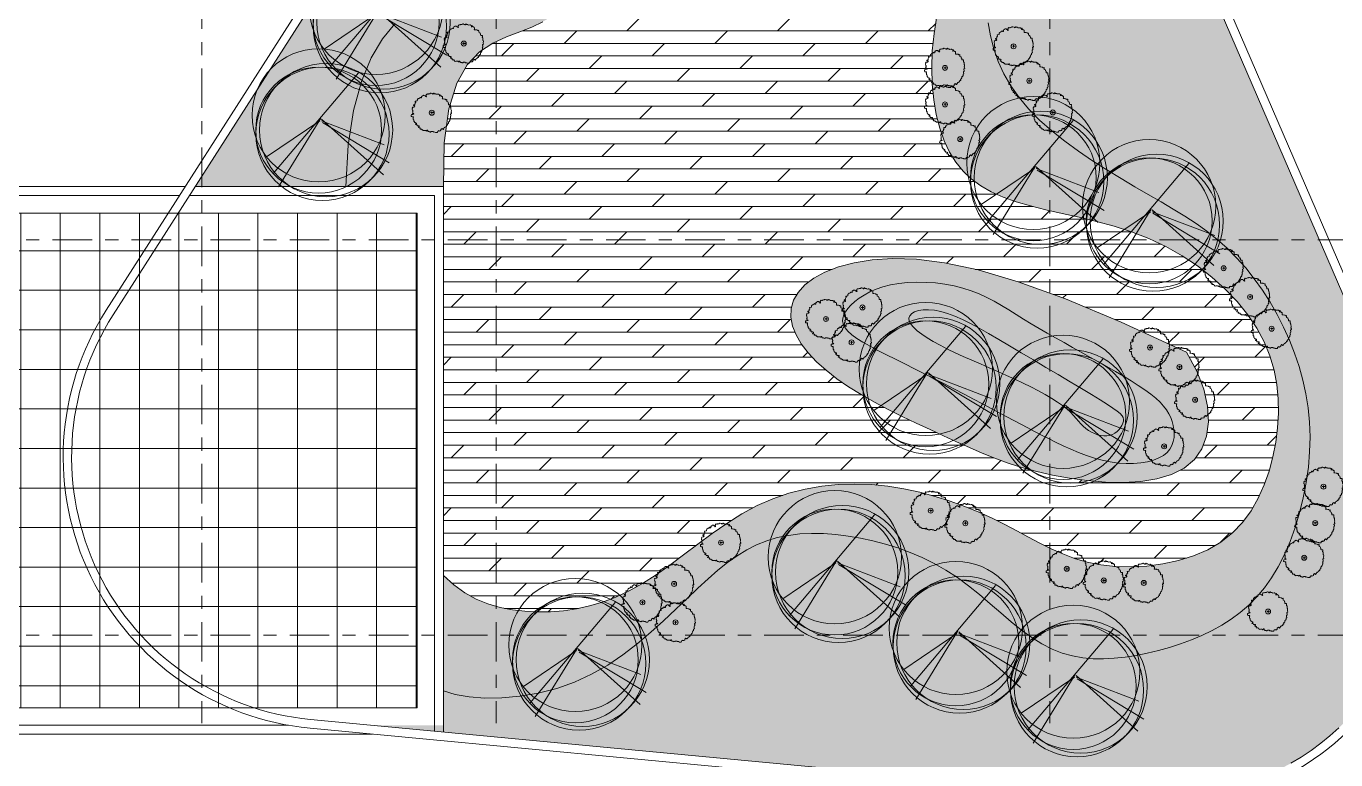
# Model space of a CAD drawing. Header units: millimetres. Extents: x 90964 to 877642, y 656808 to 1438307.
# Drawn here: x 376089 to 405898, y 701877 to 718573 of the extents above; entities that cross this region are included whole.
import ezdxf

# ---------------------------------------------------------------- set-up
doc = ezdxf.new("R2010")
doc.units = ezdxf.units.MM
doc.header["$LTSCALE"] = 300
doc.linetypes.add('CENTER', pattern=[3, 1.5, -0.5, 0.5, -0.5])
doc.linetypes.add('Overhead', pattern=[3.96875, 2.38125, -1.5875])
doc.layers.add('A-CAY', color=7, linetype='Continuous', lineweight=13, true_color=0x3b7500)
for name, color, linetype, lineweight in [('A-TRUC', 250, 'CENTER', 5), ('A-WALL', 113, 'Continuous', 9), ('S-STRS-MBND', 31, 'Overhead', 9)]:
    doc.layers.add(name, color=color, linetype=linetype, lineweight=lineweight)

# ---------------------------------------------------------------- blocks, each defined once
blk = doc.blocks.new('mb-cay14')
for p, q in [((-506, -503), (331, 486)), ((-50, 12), (-574, -343)), ((-41, 38), (-456, -639)), ((-33, 29), (577, -520)), ((-33, 12), (585, -224)), ((-24, -4), (636, -402))]:
    blk.add_line(p, q)
for centre, radius in [((-61, 67), 657), ((-61, -79), 621), ((-24, -116), 657), ((12, -79), 657)]:
    blk.add_circle(centre, radius)
blk = doc.blocks.new('mb-cay10')
for p, q in [((-359, 337), (-366, 327)), ((-355, 348), (-359, 337)), ((-345, 352), (-355, 348)), ((-334, 359), (-345, 352)), ((-323, 362), (-334, 359)), ((-302, 369), (-323, 362)), ((-291, 387), (-302, 380)), ((-302, 380), (-302, 369)), ((-281, 384), (-291, 387)), ((-270, 376), (-281, 384)), ((-259, 376), (-270, 376)), ((-256, 408), (-259, 398)), ((-259, 398), (-259, 376)), ((-252, 419), (-256, 408)), ((-242, 419), (-252, 419)), ((-231, 426), (-242, 419)), ((-224, 437), (-231, 426)), ((-213, 440), (-224, 437)), ((-203, 437), (-213, 440)), ((-192, 437), (-203, 437)), ((-171, 423), (-192, 437)), ((-160, 419), (-171, 423)), ((-156, 408), (-160, 419)), ((-146, 401), (-156, 408)), ((-142, 447), (-146, 437)), ((-146, 437), (-146, 426)), ((-146, 426), (-142, 415)), ((-135, 405), (-146, 401)), ((-135, 458), (-142, 447)), ((-142, 415), (-135, 405)), ((-131, 469), (-135, 458)), ((-121, 472), (-131, 469)), ((-107, 469), (-121, 472)), ((-96, 469), (-107, 469)), ((-85, 476), (-96, 469)), ((-64, 479), (-85, 476)), ((-43, 479), (-64, 479)), ((-39, 490), (-43, 479)), ((-28, 494), (-39, 490)), ((-18, 494), (-28, 494)), ((11, 483), (-18, 494)), ((21, 479), (11, 483)), ((25, 469), (21, 479)), ((36, 472), (25, 469)), ((43, 483), (36, 472)), ((50, 494), (43, 483)), ((60, 494), (50, 494)), ((60, 483), (60, 494)), ((71, 479), (60, 483)), ((100, 479), (71, 479)), ((103, 469), (100, 479)), ((117, 465), (103, 469)), ((149, 469), (117, 465)), ((160, 469), (149, 469)), ((171, 465), (160, 469)), ((192, 451), (171, 465)), ((203, 455), (192, 451)), ((195, 426), (203, 437)), ((195, 415), (195, 426)), ((199, 423), (210, 423)), ((213, 451), (203, 455)), ((203, 437), (213, 437)), ((210, 423), (224, 426)), ((213, 426), (213, 451)), ((213, 437), (213, 426)), ((224, 426), (235, 426)), ((235, 426), (242, 415)), ((242, 415), (252, 412)), ((252, 412), (263, 408)), ((263, 408), (267, 398)), ((267, 369), (263, 348)), ((263, 348), (291, 348)), ((267, 398), (267, 369)), ((291, 348), (320, 344)), ((320, 344), (331, 341)), ((331, 341), (341, 337)), ((341, 337), (352, 327)), ((362, 327), (373, 334)), ((373, 334), (377, 323)), ((-487, 138), (-494, 124)), ((-494, 124), (-487, 114)), ((-487, 114), (-494, 92)), ((-494, 92), (-494, 82)), ((-494, 82), (-487, 67)), ((-483, 21), (-490, 11)), ((-490, 11), (-480, 11)), ((-458, 142), (-487, 138)), ((-487, 67), (-483, 57)), ((-480, 0), (-487, -11)), ((-483, 57), (-480, 46)), ((-480, 36), (-483, 21)), ((-480, 46), (-480, 36)), ((-480, 11), (-480, 0)), ((-441, 199), (-462, 195)), ((-462, 195), (-462, 185)), ((-462, 185), (-451, 178)), ((-444, 146), (-458, 142)), ((-451, 178), (-441, 174)), ((-434, 149), (-444, 146)), ((-430, 202), (-441, 199)), ((-441, 174), (-430, 174)), ((-426, 160), (-434, 149)), ((-426, 213), (-430, 202)), ((-430, 174), (-426, 160)), ((-423, 238), (-426, 224)), ((-426, 224), (-426, 213)), ((-416, 249), (-423, 238)), ((-398, 288), (-419, 288)), ((-419, 288), (-419, 277)), ((-419, 277), (-412, 266)), ((-405, 256), (-416, 249)), ((-412, 266), (-405, 256)), ((-370, 295), (-398, 288)), ((-366, 327), (-370, 316)), ((-370, 316), (-370, 295)), ((-32, 0), (39, 0)), ((0, 32), (0, -36)), ((352, 327), (362, 327)), ((377, 323), (377, 284)), ((377, 284), (405, 273)), ((405, 273), (412, 259)), ((412, 259), (412, 245)), ((412, 245), (423, 241)), ((423, 241), (423, 206)), ((423, 206), (434, 202)), ((434, 202), (469, 202)), ((469, 170), (466, 160)), ((466, 160), (466, 149)), ((466, 149), (476, 142)), ((469, 202), (469, 170)), ((476, 142), (480, 131)), ((480, 131), (480, 121)), ((480, 121), (483, 110)), ((483, 110), (483, 85)), ((483, 85), (490, 75)), ((494, 46), (487, 25)), ((487, 25), (490, 14)), ((490, 75), (494, 46)), ((490, 14), (490, 4)), ((490, 4), (498, -7)), ((-519, -60), (-522, -89)), ((-522, -89), (-512, -99)), ((-512, -50), (-519, -60)), ((-483, -46), (-512, -50)), ((-512, -99), (-490, -103)), ((-490, -103), (-469, -103)), ((-487, -11), (-487, -21)), ((-487, -21), (-476, -25)), ((-462, -39), (-483, -46)), ((-476, -25), (-466, -25)), ((-466, -114), (-473, -124)), ((-473, -124), (-469, -135)), ((-469, -103), (-466, -114)), ((-469, -135), (-469, -170)), ((-469, -170), (-458, -181)), ((-466, -25), (-455, -28)), ((-455, -28), (-462, -39)), ((-458, -181), (-455, -192)), ((-455, -192), (-455, -224)), ((-455, -224), (-441, -227)), ((-441, -227), (-437, -238)), ((-437, -238), (-437, -249)), ((-437, -249), (-423, -249)), ((-423, -249), (-416, -259)), ((-416, -259), (-405, -263)), ((-409, -302), (-405, -291)), ((-387, -305), (-409, -302)), ((-405, -263), (-394, -263)), ((-394, -263), (-387, -273)), ((-387, -284), (-394, -288)), ((-387, -273), (-387, -284)), ((-377, -309), (-387, -305)), ((-373, -320), (-377, -309)), ((-373, -330), (-373, -320)), ((-362, -334), (-373, -330)), ((-352, -330), (-362, -334)), ((-331, -330), (-352, -330)), ((-316, -337), (-331, -330)), ((373, -327), (370, -341)), ((384, -320), (373, -327)), ((394, -320), (384, -320)), ((398, -288), (391, -298)), ((391, -298), (398, -309)), ((398, -309), (394, -320)), ((409, -281), (398, -288)), ((419, -273), (409, -281)), ((423, -252), (419, -263)), ((419, -263), (419, -273)), ((426, -231), (423, -241)), ((423, -241), (423, -252)), ((437, -220), (426, -231)), ((448, -217), (437, -220)), ((455, -195), (448, -206)), ((448, -206), (448, -217)), ((458, -174), (455, -185)), ((455, -185), (455, -195)), ((462, -163), (458, -174)), ((473, -156), (462, -163)), ((469, -114), (466, -121)), ((473, -92), (469, -103)), ((469, -103), (469, -114)), ((469, -117), (469, -128)), ((469, -128), (473, -156)), ((476, -28), (473, -39)), ((473, -39), (473, -50)), ((473, -50), (483, -53)), ((483, -85), (473, -92)), ((498, -21), (476, -28)), ((483, -53), (483, -85)), ((498, -7), (498, -21)), ((-338, -366), (-327, -359)), ((-338, -376), (-338, -366)), ((-316, -380), (-338, -376)), ((-327, -359), (-320, -348)), ((-320, -348), (-316, -337)), ((-295, -384), (-316, -380)), ((-299, -405), (-295, -394)), ((-291, -415), (-299, -405)), ((-295, -394), (-295, -384)), ((-249, -415), (-291, -415)), ((-249, -426), (-249, -415)), ((-245, -437), (-249, -426)), ((-235, -437), (-245, -437)), ((-224, -444), (-235, -437)), ((-220, -455), (-224, -444)), ((-192, -451), (-220, -455)), ((-156, -451), (-192, -451)), ((-142, -455), (-156, -451)), ((-142, -465), (-142, -455)), ((-131, -462), (-142, -465)), ((-124, -451), (-131, -462)), ((-114, -444), (-124, -451)), ((-103, -444), (-114, -444)), ((-103, -465), (-103, -444)), ((-96, -476), (-103, -465)), ((-85, -476), (-96, -476)), ((-75, -479), (-85, -476)), ((-64, -479), (-75, -479)), ((-50, -483), (-64, -479)), ((-43, -494), (-50, -483)), ((-32, -490), (-43, -494)), ((-21, -487), (-32, -490)), ((-14, -476), (-21, -487)), ((25, -476), (-14, -476)), ((36, -479), (25, -476)), ((39, -490), (36, -479)), ((50, -487), (39, -490)), ((78, -490), (50, -487)), ((89, -501), (78, -490)), ((139, -501), (89, -501)), ((146, -490), (139, -501)), ((149, -469), (146, -490)), ((160, -469), (149, -469)), ((171, -465), (160, -469)), ((181, -462), (171, -455)), ((171, -455), (171, -465)), ((195, -465), (181, -462)), ((210, -462), (195, -465)), ((220, -455), (210, -462)), ((231, -451), (220, -455)), ((242, -419), (231, -419)), ((231, -419), (231, -451)), ((249, -408), (242, -419)), ((259, -401), (249, -408)), ((270, -408), (259, -401)), ((274, -419), (270, -408)), ((284, -423), (274, -419)), ((295, -419), (284, -423)), ((306, -398), (295, -398)), ((295, -398), (295, -419)), ((313, -387), (306, -398)), ((316, -376), (313, -387)), ((331, -369), (316, -376)), ((341, -376), (331, -369)), ((348, -359), (345, -369)), ((359, -352), (348, -359)), ((370, -352), (359, -352)), ((370, -341), (370, -352))]:
    blk.add_line(p, q)
blk.add_circle((-1, -2), 62.8)

msp = doc.modelspace()

# ---------------------------------------------------------------- hatches: boundary and pattern name
at = {"layer": 'A-WALL'}
h = msp.add_hatch(dxfattribs=at)
h.set_pattern_fill('DOLMIT', color=250, scale=45)
h.set_pattern_definition([(0, (-6e-11, -47342), (0, 285.75), []), (45, (-6e-11, -47342), (-571.4996, 571.4996), [404.1115, -808.223])])
h.paths.add_polyline_path([(393812, 712685.4), (394016, 712840.2), (394270.7, 712977.2), (394576.6, 713093.5), (394934, 713186), (395343.7, 713251.8), (395809.7, 713285.4), (396351.8, 713270.9), (396993, 713190), (397756.7, 713024.6), (398666.2, 712756.3), (399744.7, 712366.8), (401015.6, 711837.8), (402502, 711151), (402732.4, 710722.5), (402891.2, 710312.8), (402980.3, 709926.8), (403001.7, 709569), (402957.2, 709244.3), (402848.9, 708957.3), (402678.6, 708712.8), (402448.2, 708515.5), (402161.3, 708368.4), (401827.2, 708268), (401457, 708209.1), (401061.7, 708186.6), (400652.2, 708195.2), (400239.4, 708229.9), (399834.5, 708285.3), (399448.3, 708356.3), (399089.2, 708438.6), (398754.6, 708530.6), (398439.3, 708631.7), (398138, 708741.2), (397845.6, 708858.5), (397556.7, 708983), (397266.2, 709113.8), (396968.9, 709250.5), (396661, 709392.3), (396345.5, 709539.6), (396026.7, 709692.4), (395709.2, 709851.1), (395397.3, 710015.9), (395095.5, 710187.1), (394808.2, 710364.9), (394539.9, 710549.5), (394294.7, 710740.9), (394076.1, 710937.8), (393887.2, 711138.6), (393731.2, 711341.6), (393611.2, 711545.4), (393530.3, 711748.1), (393491.8, 711948.4), (393498.7, 712144.5), (393553.8, 712334.5), (393658.1, 712515.8)])
edge = h.paths.add_edge_path()
edge.add_arc((393313, 722711.8), 1545.3, 0, 360)
h.paths.add_polyline_path([(385585.6, 714920.8), (385600, 715921.5), (385706.4, 716695.6), (385887.8, 717276.2), (386127.1, 717696.7), (386407.2, 717990.3), (386711, 718190.1), (387021.4, 718329.3), (387321.4, 718441.2), (387596.7, 718553.8), (387845, 718674), (388066.6, 718803.3), (388262.2, 718943.6), (388432.1, 719096.3), (388576.8, 719263.3), (388696.9, 719446.1), (388792.7, 719646.4), (388865.1, 719865.3), (388916.6, 720101.8), (388949.8, 720354.1), (388967.5, 720620.8), (388972.5, 720900.1), (388967.4, 721190.5), (388955.1, 721490.4), (388938.3, 721798), (388920.4, 722112), (388907.2, 722431.8), (388905.2, 722757), (388920.9, 723087), (388960.7, 723421.6), (389031.1, 723760.3), (389138.6, 724102.6), (389289.7, 724448.2), (389489.1, 724795.4), (389735.1, 725138), (390024.2, 725468.5), (390352.9, 725779.3), (390717.8, 726063.2), (391115.4, 726312.4), (391542.1, 726519.7), (391994.7, 726677.5), (392468.7, 726780.3), (392956.5, 726830.7), (393449.8, 726833.2), (393940.1, 726792.1), (394418.9, 726712.2), (394878, 726597.8), (395308.7, 726453.4), (395702.8, 726283.7), (396053.8, 726092.6), (396362.8, 725882.7), (396633.3, 725656.3), (396868.5, 725415.6), (397071.6, 725162.6), (397245.9, 724899.8), (397394.7, 724629.1), (397521.2, 724352.8), (397627.9, 724072.6), (397714.4, 723787.6), (397779.4, 723496.3), (397821.7, 723197.5), (397840, 722889.7), (397833.2, 722571.4), (397800, 722241.4), (397739.2, 721898.2), (397650.9, 721540.9), (397540.7, 721171.1), (397415.9, 720790.8), (397283.4, 720402.2), (397150.4, 720007.2), (397023.8, 719608), (396910.7, 719206.6), (396818.3, 718805.2), (396752.3, 718405.9), (396712.9, 718012.2), (396699.3, 717627.6), (396710.5, 717255.5), (396745.6, 716899.6), (396803.5, 716563.3), (396883.3, 716250.2), (396984, 715963.8), (397105.1, 715706.8), (397247.4, 715477.9), (397412.3, 715274.9), (397601, 715095.7), (397814.9, 714938.2), (398055.2, 714800.2), (398323.2, 714679.5), (398620.2, 714574), (398946.4, 714481), (399297.8, 714395.6), (399669.1, 714312.4), (400055.3, 714226.1), (400451.1, 714131.1), (400851.4, 714022.2), (401251.1, 713893.8), (401645, 713740.7), (402028.2, 713558.7), (402396.8, 713349.6), (402747.2, 713116.5), (403075.9, 712862.4), (403379.2, 712590.5), (403653.5, 712303.8), (403895.3, 712005.4), (404101, 711698.5), (404267.9, 711385.7), (404397.5, 711068.1), (404492.3, 710746.5), (404554.6, 710421.6), (404587, 710094.1), (404591.9, 709764.7), (404571.8, 709434.2), (404529, 709103.3), (404465.3, 708773.3), (404379.5, 708447.9), (404269.4, 708131.4), (404133, 707828.1), (403968.4, 707542.3), (403773.4, 707278.3), (403546, 707040.4), (403284.2, 706832.8), (402987.6, 706659), (402662.3, 706518.8), (402316.3, 706410.8), (401957.4, 706334.1), (401593.3, 706287.4), (401231.9, 706269.6), (400881.1, 706279.5), (400548.7, 706316), (400240.3, 706377.5), (399952.7, 706461), (399680.7, 706563.1), (399418.9, 706680.3), (399161.9, 706809.2), (398904.3, 706946.5), (398640.9, 707088.7), (398366.3, 707232.3), (398076.3, 707374.2), (397771.1, 707511.6), (397452.1, 707642.1), (397120.7, 707763.2), (396778.4, 707872.3), (396426.4, 707967), (396066.3, 708044.7), (395699.3, 708103), (395327.1, 708139.5), (394951.2, 708152.7), (394573.7, 708141.1), (394196.2, 708103.3), (393820.8, 708037.8), (393449.1, 707943.3), (393083, 707818.3), (392724.5, 707661.3), (392374.8, 707472.6), (392033.6, 707258.6), (391700.1, 707027.1), (391373.3, 706786.4), (391052.4, 706544.2), (390736.6, 706308.7), (390424.9, 706087.8), (390116.7, 705889.5), (389811, 705720.2), (389507.8, 705579.7), (389206.8, 705466.3), (388907.9, 705378.2), (388611.1, 705313.7), (388316.3, 705270.9), (388023.2, 705248.1), (387731.8, 705243.5), (387442.3, 705256.2), (387155.9, 705288.5), (386874, 705343.7), (386598.2, 705424.8), (386329.9, 705535.1), (386070.8, 705677.8), (385822.2, 705856), (385585.6, 706073)])
at = {"layer": 'S-STRS-MBND', "true_color": 0x44be23}
h = msp.add_hatch(dxfattribs=at)
h.set_pattern_fill('CROSS', color=82, scale=30, double=1)
h.set_pattern_definition([(2e-12, (372364.73, 655319.8), (190.5, 190.5), [95.25, -285.75]), (90, (372412.36, 655272.17), (-190.5, 190.5), [95.25, -285.75])])
h.paths.add_polyline_path([(397136.7, 730818.6), (396911.2, 730962.6), (396679.4, 731096.1), (396441.6, 731218.7), (396198.4, 731330.3), (395950.3, 731430.5), (395697.9, 731519.1), (395441.7, 731596), (395182.1, 731661.1), (394919.9, 731714), (394655.5, 731754.9), (394389.5, 731783.5), (394122.5, 731799.8), (393854.9, 731803.7), (393587.5, 731795.4), (393320.8, 731774.7), (393055.3, 731741.7), (392791.6, 731696.5), (392530.3, 731639.2), (392271.9, 731569.9), (392016.9, 731488.8), (391766, 731396), (391519.6, 731291.7), (391278.3, 731176.2), (391042.6, 731049.7), (390812.9, 730912.4), (390589.9, 730764.7), (390373.8, 730606.9), (390165.3, 730439.2), (389964.8, 730262.2), (389772.6, 730076), (389589.2, 729881.3), (389415, 729678.2), (389250.3, 729467.3), (389225.6, 729434.1), (379935.7, 714920.8), (383364, 714920.8), (383418.9, 715863.5), (383540.4, 716657.8), (383717.7, 717317.5), (383940.1, 717856.3), (384196.8, 718288.1), (384476.9, 718626.6), (384769.7, 718885.8), (385064.4, 719079.2), (385352, 719220.2), (385630.4, 719318.6), (385899.3, 719384), (386158.3, 719425.6), (386407.1, 719452.8), (386645.3, 719474.9), (386872.7, 719501.4), (387088.8, 719541.5), (387293.3, 719603), (387485.2, 719686.8), (387663.4, 719792.3), (387826.8, 719919), (387974.3, 720066), (388105, 720232.9), (388217.7, 720418.8), (388311.3, 720623.3), (388385.4, 720845.3), (388441.8, 721082.6), (388483, 721332.9), (388511.3, 721593.6), (388529.2, 721862.2), (388539.2, 722136.2), (388543.6, 722413.3), (388545, 722690.8), (388545.6, 722966.8), (388547.3, 723240.7), (388551.8, 723512.4), (388561, 723781.7), (388576.6, 724048.6), (388600.3, 724312.8), (388633.9, 724574.2), (388679.2, 724832.8), (388737.9, 725088.6), (388812.3, 725342.8), (388904.3, 725596.9), (389016.2, 725852.3), (389150.2, 726110.4), (389308.4, 726372.7), (389492.9, 726640.6), (389705.8, 726915.5), (389948.7, 727197.7), (390220.2, 727482.1), (390518.2, 727762.7), (390840.7, 728033.3), (391185.6, 728287.7), (391550.7, 728519.8), (391934.2, 728723.3), (392333.8, 728892.2), (392747.3, 729021.3), (393170.5, 729110.1), (393599.4, 729159.3), (394029.5, 729169.4), (394456.7, 729141), (394876.6, 729074.8), (395285, 728971.2), (395677.5, 728831), (396050.4, 728655.2), (396402, 728447.2), (396730.9, 728210.9), (397036, 727950.1), (397315.9, 727668.6), (397569.5, 727370.5), (397795.5, 727059.5), (397992.5, 726739.5), (398159.9, 726413.9), (398298.9, 726084.4), (398411.2, 725752.1), (398498.6, 725418.1), (398562.7, 725083.7), (398605.3, 724749.8), (398628.2, 724417.8), (398633, 724088.7), (398621.6, 723763.3), (398595.9, 723441.2), (398558.1, 723121.5), (398510.2, 722803.3), (398454.3, 722485.8), (398392.6, 722168.1), (398327, 721849.4), (398259.7, 721528.8), (398192.8, 721205.8), (398128.8, 720881.2), (398070.5, 720555.9), (398020.3, 720231.2), (397981, 719908.1), (397955.1, 719587.6), (397945.2, 719270.8), (397954, 718958.8), (397983.9, 718652.6), (398036.4, 718352.5), (398113, 718058.6), (398215.1, 717771.2), (398344.1, 717490.4), (398501.3, 717216.4), (398688.1, 716949.4), (398906, 716689.7), (399155.1, 716437.3), (399431, 716192.8), (399727.8, 715956.7), (400039.9, 715729.5), (400361.5, 715511.6), (400686.8, 715303.6), (401010.3, 715105.9), (401326, 714919.1), (401629.4, 714743), (401919.9, 714574.5), (402198.2, 714410.1), (402464.7, 714246.1), (402720, 714078.8), (402964.7, 713904.5), (403199.4, 713719.5), (403424.5, 713520.3), (403640.5, 713304.1), (403846.7, 713071.6), (404042.6, 712824.5), (404227.3, 712564.6), (404400.2, 712293.5), (404560.4, 712013), (404707.3, 711724.7), (404840.2, 711430.3), (404958.2, 711131.2), (405060.6, 710827.3), (405146.6, 710518.4), (405215.5, 710204), (405266.3, 709883.9), (405298.2, 709557.5), (405310.6, 709224.7), (405302.5, 708885), (405273.5, 708538.8), (405224.7, 708189.7), (405157.2, 707841.8), (405072.4, 707499.4), (404971.6, 707166.6), (404856.2, 706847.8), (404727.4, 706547.2), (404586.5, 706269), (404434.7, 706016.3), (404272.3, 705788.2), (404099.5, 705582.6), (403916.4, 705397.6), (403723, 705231), (403519.6, 705080.7), (403306.4, 704944.9), (403083.3, 704821.3), (402850.9, 704708.4), (402610.7, 704605.9), (402364.3, 704513.8), (402113.6, 704432.3), (401860.3, 704361.5), (401606.2, 704301.5), (401353, 704252.3), (401102.5, 704214.1), (400856.1, 704187.4), (400613.5, 704174.1), (400374.3, 704176.8), (400137.8, 704197.7), (399903.5, 704239.4), (399670.8, 704304.1), (399439.2, 704394.4), (399208, 704512.7), (398976.7, 704659.8), (398744.5, 704831.1), (398510.5, 705020.5), (398273.9, 705221.8), (398033.9, 705428.7), (397789.7, 705635.3), (397540.4, 705835.3), (397285.2, 706022.5), (397023.5, 706192), (396756, 706343.5), (396483.6, 706477.7), (396207.2, 706595.6), (395927.7, 706698), (395645.9, 706785.6), (395362.9, 706859.5), (395079.5, 706920.3), (394796.7, 706968.7), (394515.7, 707003.6), (394237.9, 707024), (393964.6, 707028.6), (393697.2, 707016.1), (393437, 706985.3), (393185.3, 706935.1), (392943.5, 706864.2), (392712.1, 706771.6), (392488.7, 706657.6), (392269.9, 706522.7), (392052.5, 706367.3), (391833.3, 706192), (391609, 705997.3), (391376.2, 705783.6), (391131.8, 705551.5), (390872.9, 705302.5), (390598.2, 705042.5), (390306.9, 704778.6), (389998.1, 704517.7), (389671, 704266.9), (389324.7, 704033), (388958.4, 703823.2), (388571.2, 703644.3), (388164.1, 703502.1), (387745.8, 703396.4), (387326.7, 703325.7), (386917.2, 703288.5), (386527.9, 703283.5), (386169.2, 703309), (385851.6, 703363.7), (385585.6, 703446), (385585.6, 702661.8), (383982.7, 702661.8), (401191.1, 701039.2), (401462.9, 701013.9), (401735.7, 701001), (402008.8, 701000.5), (402281.6, 701012.4), (402553.6, 701036.7), (402824.1, 701073.4), (403092.8, 701122.4), (403358.9, 701183.5), (403622, 701256.6), (403881.5, 701341.7), (404136.8, 701438.5), (404387.5, 701546.8), (404633, 701666.4), (404872.8, 701797), (405106.4, 701938.4), (405333.3, 702090.3), (405553.1, 702252.3), (405765.3, 702424.2), (405969.4, 702605.6), (406165.1, 702796.1), (406351.9, 702995.2), (406529.4, 703202.7), (406697.3, 703418), (406855.3, 703640.8), (407003, 703870.5), (407140, 704106.7), (407266.2, 704348.8), (407381.2, 704596.5), (407484.8, 704849.1), (407576.8, 705106.2), (407657.1, 705367.2), (407725.3, 705631.6), (407781.5, 705898.9), (407825.5, 706168.4), (407857.1, 706439.6), (407876.4, 706712), (407883.2, 706985), (407877.7, 707258), (407859.7, 707530.4), (407829.3, 707801.8), (407786.7, 708071.5), (407731.7, 708339), (407664.7, 708603.7), (407585.7, 708865.1), (407494.9, 709122.6), (407392.5, 709375.8), (399261.3, 728222.4), (399184.9, 728399.4), (399068.9, 728640.4), (398941.8, 728875.8), (398804, 729105.1), (398655.8, 729327.9), (398497.4, 729543.5), (398329.3, 729751.6), (398151.8, 729951.8), (397965.2, 730143.5), (397770, 730326.5), (397566.5, 730500.2), (397355.3, 730664.4)])
at = {"layer": 'S-STRS-MBND', "true_color": 0x3ba41e}
h = msp.add_hatch(dxfattribs=at)
h.set_pattern_fill('CROSS', color=74, scale=20, double=1)
h.set_pattern_definition([(2e-12, (372364.73, 655319.79), (127, 127), [63.5, -190.5]), (90, (372396.48, 655288.04), (-127, 127), [63.5, -190.5])])
h.paths.add_polyline_path([(397569.5, 727370.5), (397315.9, 727668.6), (397036, 727950.1), (396730.9, 728210.9), (396402, 728447.2), (396050.4, 728655.2), (395677.5, 728831), (395285, 728971.2), (394876.6, 729074.8), (394456.7, 729141), (394029.5, 729169.4), (393599.4, 729159.3), (393170.5, 729110.1), (392747.3, 729021.3), (392333.8, 728892.2), (391934.2, 728723.3), (391550.7, 728519.8), (391185.6, 728287.7), (390840.7, 728033.3), (390518.2, 727762.7), (390220.2, 727482.1), (389948.7, 727197.7), (389705.8, 726915.5), (389492.9, 726640.6), (389308.4, 726372.7), (389150.2, 726110.4), (389016.2, 725852.3), (388904.3, 725596.9), (388812.3, 725342.8), (388737.9, 725088.6), (388679.2, 724832.8), (388633.9, 724574.2), (388600.3, 724312.8), (388576.6, 724048.6), (388561, 723781.7), (388551.8, 723512.4), (388547.3, 723240.7), (388545.6, 722966.8), (388545, 722690.8), (388543.6, 722413.3), (388539.2, 722136.2), (388529.2, 721862.2), (388511.3, 721593.6), (388483, 721332.9), (388441.8, 721082.6), (388385.4, 720845.3), (388311.3, 720623.3), (388217.7, 720418.8), (388105, 720232.9), (387974.3, 720066), (387826.8, 719919), (387663.4, 719792.3), (387485.2, 719686.8), (387293.3, 719603), (387088.8, 719541.5), (386872.7, 719501.4), (386645.3, 719474.9), (386407.1, 719452.8), (386158.3, 719425.6), (385899.3, 719384), (385630.4, 719318.6), (385352, 719220.2), (385064.4, 719079.2), (384769.7, 718885.8), (384476.9, 718626.6), (384196.8, 718288.1), (383940.1, 717856.3), (383717.7, 717317.5), (383540.4, 716657.8), (383418.9, 715863.5), (383364, 714920.8), (385585.6, 714920.8), (385600, 715921.5), (385706.4, 716695.6), (385887.8, 717276.2), (386127.1, 717696.7), (386407.2, 717990.3), (386711, 718190.1), (387021.4, 718329.3), (387321.4, 718441.2), (387596.7, 718553.8), (387845, 718674), (388066.6, 718803.3), (388262.2, 718943.6), (388432.1, 719096.3), (388576.8, 719263.3), (388696.9, 719446.1), (388792.7, 719646.4), (388865.1, 719865.3), (388916.6, 720101.8), (388949.8, 720354.1), (388967.5, 720620.8), (388972.5, 720900.1), (388967.4, 721190.5), (388955.1, 721490.4), (388938.3, 721798), (388920.4, 722112), (388907.2, 722431.8), (388905.2, 722757), (388920.9, 723087), (388960.7, 723421.6), (389031.1, 723760.3), (389138.6, 724102.6), (389289.7, 724448.2), (389489.1, 724795.4), (389735.1, 725138), (390024.2, 725468.5), (390352.9, 725779.3), (390717.8, 726063.2), (391115.4, 726312.4), (391542.1, 726519.7), (391994.7, 726677.5), (392468.7, 726780.3), (392956.5, 726830.7), (393449.8, 726833.2), (393940.1, 726792.1), (394418.9, 726712.2), (394878, 726597.8), (395308.7, 726453.4), (395702.8, 726283.7), (396053.8, 726092.6), (396362.8, 725882.7), (396633.3, 725656.3), (396868.5, 725415.6), (397071.6, 725162.6), (397245.9, 724899.8), (397394.7, 724629.1), (397521.2, 724352.8), (397627.9, 724072.6), (397714.4, 723787.6), (397779.4, 723496.3), (397821.7, 723197.5), (397840, 722889.7), (397833.2, 722571.4), (397800, 722241.4), (397739.2, 721898.2), (397650.9, 721540.9), (397540.7, 721171.1), (397415.9, 720790.8), (397283.4, 720402.2), (397150.4, 720007.2), (397023.8, 719608), (396910.7, 719206.6), (396818.3, 718805.2), (396752.3, 718405.9), (396712.9, 718012.2), (396699.3, 717627.6), (396710.5, 717255.5), (396745.6, 716899.6), (396803.5, 716563.3), (396883.3, 716250.2), (396984, 715963.8), (397105.1, 715706.8), (397247.4, 715477.9), (397412.3, 715274.9), (397601, 715095.7), (397814.9, 714938.2), (398055.2, 714800.2), (398323.2, 714679.5), (398620.2, 714574), (398946.4, 714481), (399297.8, 714395.6), (399669.1, 714312.4), (400055.3, 714226.1), (400451.1, 714131.1), (400851.4, 714022.2), (401251.1, 713893.8), (401645, 713740.7), (402028.2, 713558.7), (402396.8, 713349.6), (402747.2, 713116.5), (403075.9, 712862.4), (403379.2, 712590.5), (403653.5, 712303.8), (403895.3, 712005.4), (404101, 711698.5), (404267.9, 711385.7), (404397.5, 711068.1), (404492.3, 710746.5), (404554.6, 710421.6), (404587, 710094.1), (404591.9, 709764.7), (404571.8, 709434.2), (404529, 709103.3), (404465.3, 708773.3), (404379.5, 708447.9), (404269.4, 708131.4), (404133, 707828.1), (403968.4, 707542.3), (403773.4, 707278.3), (403546, 707040.4), (403284.2, 706832.8), (402987.6, 706659), (402662.3, 706518.8), (402316.3, 706410.8), (401957.4, 706334.1), (401593.3, 706287.4), (401231.9, 706269.6), (400881.1, 706279.5), (400548.7, 706316), (400240.3, 706377.5), (399952.7, 706461), (399680.7, 706563.1), (399418.9, 706680.3), (399161.9, 706809.2), (398904.3, 706946.5), (398640.9, 707088.7), (398366.3, 707232.3), (398076.3, 707374.2), (397771.1, 707511.6), (397452.1, 707642.1), (397120.7, 707763.2), (396778.4, 707872.3), (396426.4, 707967), (396066.3, 708044.7), (395699.3, 708103), (395327.1, 708139.5), (394951.2, 708152.7), (394573.7, 708141.1), (394196.2, 708103.3), (393820.8, 708037.8), (393449.1, 707943.3), (393083, 707818.3), (392724.5, 707661.3), (392374.8, 707472.6), (392033.6, 707258.6), (391700.1, 707027.1), (391373.3, 706786.4), (391052.4, 706544.2), (390736.6, 706308.7), (390424.9, 706087.8), (390116.7, 705889.5), (389811, 705720.2), (389507.8, 705579.7), (389206.8, 705466.3), (388907.9, 705378.2), (388611.1, 705313.7), (388316.3, 705270.9), (388023.2, 705248.1), (387731.8, 705243.5), (387442.3, 705256.2), (387155.9, 705288.5), (386874, 705343.7), (386598.2, 705424.8), (386329.9, 705535.1), (386070.8, 705677.8), (385822.2, 705856), (385585.6, 706073), (385585.6, 703446), (385851.6, 703363.7), (386169.2, 703309), (386527.9, 703283.5), (386917.2, 703288.5), (387326.7, 703325.7), (387745.8, 703396.4), (388164.1, 703502.1), (388571.2, 703644.3), (388958.4, 703823.2), (389324.7, 704033), (389671, 704266.9), (389998.1, 704517.7), (390306.9, 704778.6), (390598.2, 705042.5), (390872.9, 705302.5), (391131.8, 705551.5), (391376.2, 705783.6), (391609, 705997.3), (391833.3, 706192), (392052.5, 706367.3), (392269.9, 706522.7), (392488.7, 706657.6), (392712.1, 706771.6), (392943.5, 706864.2), (393185.3, 706935.1), (393437, 706985.3), (393697.2, 707016.1), (393964.6, 707028.6), (394237.9, 707024), (394515.7, 707003.6), (394796.7, 706968.7), (395079.5, 706920.3), (395362.9, 706859.5), (395645.9, 706785.6), (395927.7, 706698), (396207.2, 706595.6), (396483.6, 706477.7), (396756, 706343.5), (397023.5, 706192), (397285.2, 706022.5), (397540.4, 705835.3), (397789.7, 705635.3), (398033.9, 705428.7), (398273.9, 705221.8), (398510.5, 705020.5), (398744.5, 704831.1), (398976.7, 704659.8), (399208, 704512.7), (399439.2, 704394.4), (399670.8, 704304.1), (399903.5, 704239.4), (400137.8, 704197.7), (400374.3, 704176.8), (400613.5, 704174.1), (400856.1, 704187.4), (401102.5, 704214.1), (401353, 704252.3), (401606.2, 704301.5), (401860.3, 704361.5), (402113.6, 704432.3), (402364.3, 704513.8), (402610.7, 704605.9), (402850.9, 704708.4), (403083.3, 704821.3), (403306.4, 704944.9), (403519.6, 705080.7), (403723, 705231), (403916.4, 705397.6), (404099.5, 705582.6), (404272.3, 705788.2), (404434.7, 706016.3), (404586.5, 706269), (404727.4, 706547.2), (404856.2, 706847.8), (404971.6, 707166.6), (405072.4, 707499.4), (405157.2, 707841.8), (405224.7, 708189.7), (405273.5, 708538.8), (405302.5, 708885), (405310.6, 709224.7), (405298.2, 709557.5), (405266.3, 709883.9), (405215.5, 710204), (405146.6, 710518.4), (405060.6, 710827.3), (404958.2, 711131.2), (404840.2, 711430.3), (404707.3, 711724.7), (404560.4, 712013), (404400.2, 712293.5), (404227.3, 712564.6), (404042.6, 712824.5), (403846.7, 713071.6), (403640.5, 713304.1), (403424.5, 713520.3), (403199.4, 713719.5), (402964.7, 713904.5), (402720, 714078.8), (402464.7, 714246.1), (402198.2, 714410.1), (401919.9, 714574.5), (401629.4, 714743), (401326, 714919.1), (401010.3, 715105.9), (400686.8, 715303.6), (400361.5, 715511.6), (400039.9, 715729.5), (399727.8, 715956.7), (399431, 716192.8), (399155.1, 716437.3), (398906, 716689.7), (398688.1, 716949.4), (398501.3, 717216.4), (398344.1, 717490.4), (398215.1, 717771.2), (398113, 718058.6), (398036.4, 718352.5), (397983.9, 718652.6), (397954, 718958.8), (397945.2, 719270.8), (397955.1, 719587.6), (397981, 719908.1), (398020.3, 720231.2), (398070.5, 720555.9), (398128.8, 720881.2), (398192.8, 721205.8), (398259.7, 721528.8), (398327, 721849.4), (398392.6, 722168.1), (398454.3, 722485.8), (398510.2, 722803.3), (398558.1, 723121.5), (398595.9, 723441.2), (398621.6, 723763.3), (398633, 724088.7), (398628.2, 724417.8), (398605.3, 724749.8), (398562.7, 725083.7), (398498.6, 725418.1), (398411.2, 725752.1), (398298.9, 726084.4), (398159.9, 726413.9), (397992.5, 726739.5), (397795.5, 727059.5)])
h.paths.add_polyline_path([(394858.3, 722711.8, 1), (391767.7, 722711.8, 1)], flags=17)
at = {"layer": 'S-STRS-MBND'}
h = msp.add_hatch(dxfattribs=at)
h.set_pattern_fill('_USER', color=250, scale=900, double=1, pattern_type=0)
h.set_pattern_definition([(2e-12, (372364.7, 702661.8), (-3e-11, 900), []), (90, (372364.7, 702661.8), (-900, -3e-11), [])])
h.paths.add_polyline_path([(362589.6, 714320.8), (384985.6, 714320.8), (384985.6, 703061.8), (362589.6, 703061.8)])
at = {"layer": 'S-STRS-MBND', "true_color": 0x3ba41e}
h = msp.add_hatch(dxfattribs=at)
h.set_pattern_fill('CROSS', color=74, scale=15, double=1)
h.set_pattern_definition([(2e-12, (372364.73, 655319.79), (95.25, 95.25), [47.625, -142.875]), (90, (372388.55, 655295.98), (-95.25, 95.25), [47.625, -142.875])])
h.paths.add_polyline_path([(402502, 711151), (401015.6, 711837.8), (399744.7, 712366.8), (398666.2, 712756.3), (397756.7, 713024.6), (396993, 713190), (396351.8, 713270.9), (395809.7, 713285.4), (395343.7, 713251.8), (394934, 713186), (394576.6, 713093.5), (394270.7, 712977.2), (394016, 712840.2), (393812, 712685.4), (393658.1, 712515.8), (393553.8, 712334.5), (393498.7, 712144.5), (393491.8, 711948.4), (393530.3, 711748.1), (393611.2, 711545.4), (393731.2, 711341.6), (393887.2, 711138.6), (394076.1, 710937.8), (394294.7, 710740.9), (394539.9, 710549.5), (394808.2, 710364.9), (395095.5, 710187.1), (395397.3, 710015.9), (395709.2, 709851.1), (396026.7, 709692.4), (396345.5, 709539.6), (396661, 709392.3), (396968.9, 709250.5), (397266.2, 709113.8), (397556.7, 708983), (397845.6, 708858.5), (398138, 708741.2), (398439.3, 708631.7), (398754.6, 708530.6), (399089.2, 708438.6), (399448.3, 708356.3), (399834.5, 708285.3), (400239.4, 708229.9), (400652.2, 708195.2), (401061.7, 708186.6), (401457, 708209.1), (401827.2, 708268), (402161.3, 708368.4), (402448.2, 708515.5), (402678.6, 708712.8), (402848.9, 708957.3), (402957.2, 709244.3), (403001.7, 709569), (402980.3, 709926.8), (402891.2, 710312.8), (402732.4, 710722.5)])

# ---------------------------------------------------------------- linework, layer by layer
at = {"layer": 'A-TRUC', "ltscale": 2}
for p, q in [((380087.6, 733811.8), (380087.6, 702711.8)), ((386787.5, 733811.8), (386787.5, 702711.8)), ((399387.6, 733811.8), (399387.6, 702711.8)), ((333487.6, 713711.8), (414087.6, 713711.8)), ((333487.6, 704711.8), (414087.6, 704711.8))]:
    msp.add_line(p, q, dxfattribs=at)
at = {"layer": 'A-WALL', "color": 7, "lineweight": 18}
for p, q in [((389089.9, 729586.8), (377908.8, 712109.6)), ((407576.1, 709455), (399412, 728380.5)), ((382549.6, 702595.8), (401163.6, 700841.1))]:
    msp.add_line(p, q, dxfattribs=at)
at = {"layer": 'A-WALL', "lineweight": 18}
for p, q in [((378068.8, 712004.2), (389225.6, 729434.1)), ((399261.3, 728222.4), (407392.5, 709375.8)), ((401191.1, 701039.2), (382559, 702796))]:
    msp.add_line(p, q, dxfattribs=at)
at = {"layer": 'A-WALL', "color": 250}
for points in [[(396818.3, 718805.2), (396752.3, 718405.9), (396712.9, 718012.2), (396699.3, 717627.6), (396710.5, 717255.5), (396745.6, 716899.6), (396803.5, 716563.3), (396883.3, 716250.2), (396984, 715963.8), (397105.1, 715706.8), (397247.4, 715477.9), (397412.3, 715274.9), (397601, 715095.7), (397814.9, 714938.2), (398055.2, 714800.2), (398323.2, 714679.5), (398620.2, 714574), (398946.4, 714481), (399297.8, 714395.6), (399669.1, 714312.4), (400055.3, 714226.1), (400451.1, 714131.1), (400851.4, 714022.2), (401251.1, 713893.8), (401645, 713740.7), (402028.2, 713558.7), (402396.8, 713349.6), (402747.2, 713116.5), (403075.9, 712862.4), (403379.2, 712590.5), (403653.5, 712303.8), (403895.3, 712005.4), (404101, 711698.5), (404267.9, 711385.7), (404397.5, 711068.1), (404492.3, 710746.5), (404554.6, 710421.6), (404587, 710094.1), (404591.9, 709764.7), (404571.8, 709434.2), (404529, 709103.3), (404465.3, 708773.3), (404379.5, 708447.9), (404269.4, 708131.4), (404133, 707828.1), (403968.4, 707542.3), (403773.4, 707278.3), (403546, 707040.4), (403284.2, 706832.8), (402987.6, 706659), (402662.3, 706518.8), (402316.3, 706410.8), (401957.4, 706334.1), (401593.3, 706287.4), (401231.9, 706269.6), (400881.1, 706279.5), (400548.7, 706316), (400240.3, 706377.5), (399952.7, 706461), (399680.7, 706563.1), (399418.9, 706680.3), (399161.9, 706809.2), (398904.3, 706946.5), (398640.9, 707088.7), (398366.3, 707232.3), (398076.3, 707374.2), (397771.1, 707511.6), (397452.1, 707642.1), (397120.7, 707763.2), (396778.4, 707872.3), (396426.4, 707967), (396066.3, 708044.7), (395699.3, 708103), (395327.1, 708139.5), (394951.2, 708152.7), (394573.7, 708141.1), (394196.2, 708103.3), (393820.8, 708037.8), (393449.1, 707943.3), (393083, 707818.3), (392724.5, 707661.3), (392374.8, 707472.6), (392033.6, 707258.6), (391700.1, 707027.1), (391373.3, 706786.4), (391052.4, 706544.2), (390736.6, 706308.7), (390424.9, 706087.8), (390116.7, 705889.5), (389811, 705720.2), (389507.8, 705579.7), (389206.8, 705466.3), (388907.9, 705378.2), (388611.1, 705313.7), (388316.3, 705270.9), (388023.2, 705248.1), (387731.8, 705243.5), (387442.3, 705256.2), (387155.9, 705288.5), (386874, 705343.7), (386598.2, 705424.8), (386329.9, 705535.1), (386070.8, 705677.8), (385822.2, 705856), (385585.6, 706073)], [(383364, 714920.8), (383418.9, 715863.5), (383540.4, 716657.8), (383717.7, 717317.5), (383940.1, 717856.3), (384196.8, 718288.1), (384476.9, 718626.6)], [(385585.6, 714920.8), (385600, 715921.5), (385706.4, 716695.6), (385887.8, 717276.2), (386127.1, 717696.7), (386407.2, 717990.3), (386711, 718190.1), (387021.4, 718329.3), (387321.4, 718441.2), (387596.7, 718553.8), (387845, 718674)], [(397983.9, 718652.6), (398036.4, 718352.5), (398113, 718058.6), (398215.1, 717771.2), (398344.1, 717490.4), (398501.3, 717216.4), (398688.1, 716949.4), (398906, 716689.7), (399155.1, 716437.3), (399431, 716192.8), (399727.8, 715956.7), (400039.9, 715729.5), (400361.5, 715511.6), (400686.8, 715303.6), (401010.3, 715105.9), (401326, 714919.1), (401629.4, 714743), (401919.9, 714574.5), (402198.2, 714410.1), (402464.7, 714246.1), (402720, 714078.8), (402964.7, 713904.5), (403199.4, 713719.5), (403424.5, 713520.3), (403640.5, 713304.1), (403846.7, 713071.6), (404042.6, 712824.5), (404227.3, 712564.6), (404400.2, 712293.5), (404560.4, 712013), (404707.3, 711724.7), (404840.2, 711430.3), (404958.2, 711131.2), (405060.6, 710827.3), (405146.6, 710518.4), (405215.5, 710204), (405266.3, 709883.9), (405298.2, 709557.5), (405310.6, 709224.7), (405302.5, 708885), (405273.5, 708538.8), (405224.7, 708189.7), (405157.2, 707841.8), (405072.4, 707499.4), (404971.6, 707166.6), (404856.2, 706847.8), (404727.4, 706547.2), (404586.5, 706269), (404434.7, 706016.3), (404272.3, 705788.2), (404099.5, 705582.6), (403916.4, 705397.6), (403723, 705231), (403519.6, 705080.7), (403306.4, 704944.9), (403083.3, 704821.3), (402850.9, 704708.4), (402610.7, 704605.9), (402364.3, 704513.8), (402113.6, 704432.3), (401860.3, 704361.5), (401606.2, 704301.5), (401353, 704252.3), (401102.5, 704214.1), (400856.1, 704187.4), (400613.5, 704174.1), (400374.3, 704176.8), (400137.8, 704197.7), (399903.5, 704239.4), (399670.8, 704304.1), (399439.2, 704394.4), (399208, 704512.7), (398976.7, 704659.8), (398744.5, 704831.1), (398510.5, 705020.5), (398273.9, 705221.8), (398033.9, 705428.7), (397789.7, 705635.3), (397540.4, 705835.3), (397285.2, 706022.5), (397023.5, 706192), (396756, 706343.5), (396483.6, 706477.7), (396207.2, 706595.6), (395927.7, 706698), (395645.9, 706785.6), (395362.9, 706859.5), (395079.5, 706920.3), (394796.7, 706968.7), (394515.7, 707003.6), (394237.9, 707024), (393964.6, 707028.6), (393697.2, 707016.1), (393437, 706985.3), (393185.3, 706935.1), (392943.5, 706864.2), (392712.1, 706771.6), (392488.7, 706657.6), (392269.9, 706522.7), (392052.5, 706367.3), (391833.3, 706192), (391609, 705997.3), (391376.2, 705783.6), (391131.8, 705551.5), (390872.9, 705302.5), (390598.2, 705042.5), (390306.9, 704778.6), (389998.1, 704517.7), (389671, 704266.9), (389324.7, 704033), (388958.4, 703823.2), (388571.2, 703644.3), (388164.1, 703502.1), (387745.8, 703396.4), (387326.7, 703325.7), (386917.2, 703288.5), (386527.9, 703283.5), (386169.2, 703309), (385851.6, 703363.7), (385585.6, 703446)], [(402502, 711151), (401015.6, 711837.8), (399744.7, 712366.8), (398666.2, 712756.3), (397756.7, 713024.6), (396993, 713190), (396351.8, 713270.9), (395809.7, 713285.4), (395343.7, 713251.8), (394934, 713186), (394576.6, 713093.5), (394270.7, 712977.2), (394016, 712840.2), (393812, 712685.4), (393658.1, 712515.8), (393553.8, 712334.5), (393498.7, 712144.5), (393491.8, 711948.4), (393530.3, 711748.1), (393611.2, 711545.4), (393731.2, 711341.6), (393887.2, 711138.6), (394076.1, 710937.8), (394294.7, 710740.9), (394539.9, 710549.5), (394808.2, 710364.9), (395095.5, 710187.1), (395397.3, 710015.9), (395709.2, 709851.1), (396026.7, 709692.4), (396345.5, 709539.6), (396661, 709392.3), (396968.9, 709250.5), (397266.2, 709113.8), (397556.7, 708983), (397845.6, 708858.5), (398138, 708741.2), (398439.3, 708631.7), (398754.6, 708530.6), (399089.2, 708438.6), (399448.3, 708356.3), (399834.5, 708285.3), (400239.4, 708229.9), (400652.2, 708195.2), (401061.7, 708186.6), (401457, 708209.1), (401827.2, 708268), (402161.3, 708368.4), (402448.2, 708515.5), (402678.6, 708712.8), (402848.9, 708957.3), (402957.2, 709244.3), (403001.7, 709569), (402980.3, 709926.8), (402891.2, 710312.8), (402732.4, 710722.5), (402502, 711151)]]:
    msp.add_lwpolyline(points, dxfattribs=at)
for points in [[(400297.2, 711044.1), (400100.5, 711153.7), (399905, 711263), (399711.2, 711371.9), (399519.8, 711480.4), (399331.5, 711588.4), (399146.9, 711695.8), (398966.6, 711802.6), (398791.3, 711908.7), (398621.1, 712013.8), (398454.4, 712116.9), (398289.1, 712216.4), (398123.1, 712311.1), (397954.2, 712399.6), (397780.3, 712480.4), (397599.4, 712552.3), (397409.2, 712613.8), (397208.7, 712663.7), (397000, 712701.9), (396786.7, 712728.4), (396571.9, 712743.1), (396358.9, 712746), (396151, 712737.1), (395951.6, 712716.5), (395763.8, 712684), (395590.5, 712640), (395432.1, 712586), (395288.5, 712523.7), (395159.8, 712454.9), (395045.7, 712381.4), (394946.4, 712304.9), (394861.6, 712227.2), (394791.3, 712150.2), (394735.8, 712075), (394696.3, 712001.5), (394674.4, 711928.8), (394671.5, 711856.1), (394689.3, 711782.7), (394729.2, 711707.9), (394792.9, 711630.8), (394881.8, 711550.7), (394996.8, 711466.9), (395135.7, 711379.4), (395295.7, 711288.1), (395473.8, 711193.1), (395667.1, 711094.5), (395872.9, 710992.1), (396088.2, 710886.1), (396310.2, 710776.5), (396536, 710663.5), (396763.6, 710548.1), (396990.8, 710431.5), (397215.7, 710315.1), (397436.2, 710200), (397650.2, 710087.4), (397855.7, 709978.7), (398050.7, 709875), (398233.8, 709777.2), (398406.5, 709684.8), (398571.3, 709596.7), (398730.5, 709512), (398886.2, 709429.7), (399040.8, 709349), (399196.6, 709268.7), (399356, 709188), (399520.6, 709106.4), (399690.3, 709025.2), (399864, 708946.5), (400041, 708872.1), (400220.5, 708803.9), (400401.6, 708743.9), (400583.4, 708693.9), (400765.2, 708655.8), (400945.7, 708631.2), (401122.9, 708620), (401294.1, 708621.6), (401456.8, 708635.5), (401608.6, 708661.2), (401747, 708698.2), (401869.4, 708746), (401973.3, 708804), (402057, 708871.6), (402121.4, 708947.4), (402168.2, 709029.9), (402199.2, 709117.4), (402216, 709208.5), (402220.2, 709301.5), (402213.8, 709395), (402198.2, 709487.3), (402174.7, 709577.4), (402142.4, 709665.5), (402099.8, 709752.6), (402045.7, 709839.5), (401978.4, 709926.9), (401896.7, 710015.6), (401799.1, 710106.6), (401684.2, 710200.5), (401551.1, 710298), (401401.8, 710398.8), (401238.5, 710502.4), (401063.7, 710608.2), (400879.7, 710715.8), (400689.1, 710824.7), (400494.1, 710934.3)], [(398472.6, 711297.6), (398224.6, 711443.5), (397994.7, 711577.3), (397781.2, 711698), (397582.7, 711805), (397397.8, 711897.6), (397224.8, 711974.8), (397062.5, 712036.1), (396909.1, 712080.6), (396764, 712107.9), (396629.1, 712119.2), (396507, 712115.6), (396400.4, 712098.8), (396311.8, 712069.9), (396244, 712030.5), (396199.5, 711981.8), (396180.9, 711925.4), (396190.2, 711862.4), (396226, 711793.8), (396286.5, 711720.5), (396369.6, 711643.1), (396473.4, 711562.7), (396596, 711479.9), (396735.2, 711395.6), (396889.2, 711310.7), (397055.9, 711225.7), (397233.2, 711140.8), (397419.1, 711055.8), (397611.3, 710970.7), (397807.8, 710885.2), (398006.4, 710799.3), (398205, 710712.8), (398401.5, 710625.7), (398593.8, 710537.9), (398780.1, 710449.7), (398958.7, 710361.7), (399127.9, 710274.2), (399286, 710187.8), (399431.2, 710102.8), (399562, 710019.8), (399676.5, 709939.2), (399773.8, 709861.3), (399856.2, 709786.6), (399926.7, 709715.2), (399988.3, 709647.5), (400043.9, 709583.7), (400096.7, 709524.1), (400149.6, 709469), (400205.7, 709418.7), (400267.1, 709373.4), (400333.4, 709334), (400403, 709301.1), (400474.7, 709275.4), (400546.9, 709257.8), (400618.4, 709249), (400687.8, 709249.7), (400753.7, 709260.7), (400814.8, 709282.2), (400870.5, 709312.9), (400920.3, 709350.8), (400963.7, 709394), (401000.3, 709440.6), (401029.6, 709488.6), (401051, 709536.2), (401064.2, 709581.5), (401068, 709623.3), (401059.2, 709664.1), (401034.2, 709707.1), (400989.3, 709755.4), (400920.6, 709812.3), (400824.5, 709880.9), (400697.3, 709964.6), (400535.2, 710066.5), (400336.3, 710188.6), (400106, 710328), (399851.7, 710480.6), (399580.5, 710642.3), (399299.7, 710808.9), (399016.6, 710976.4), (398738.5, 711140.7)]]:
    msp.add_lwpolyline(points, close=True, dxfattribs=at)
at = {"layer": 'A-WALL', "lineweight": 18, "flags": 128}
msp.add_lwpolyline([(405969.4, 702605.6), (405765.3, 702424.2), (405553.1, 702252.3), (405333.3, 702090.3), (405106.4, 701938.4), (404872.8, 701797)], dxfattribs=at)
at = {"layer": 'A-WALL', "color": 7, "lineweight": 18}
for centre, start, end in [((383131.5, 708768.4), 147.3907, 264.61475), ((401883.3, 706999.2), 263.33463, 23.33463)]:
    msp.add_arc(centre, 6200, start, end, dxfattribs=at)
at = {"layer": 'A-WALL', "lineweight": 18}
msp.add_arc((383122.2, 708769.5), 6000, 147.37701, 264.61358, dxfattribs=at)
at = {"layer": 'S-STRS-MBND', "linetype": 'Continuous'}
for p, q in [((379707.2, 714920.8), (367868, 714920.8)), ((367996, 714720.8), (379579.3, 714720.8)), ((382059.5, 702661.8), (365515.7, 702661.8)), ((363604.2, 702461.8), (383971, 702461.8))]:
    msp.add_line(p, q, dxfattribs=at)
for points in [[(379707.2, 714920.8), (367868, 714920.8)], [(385585.6, 702510.7), (385585.6, 714920.8), (379935.7, 714920.8)], [(379579.3, 714720.8), (367996, 714720.8)], [(385385.6, 702529.5), (385385.6, 714720.8), (379807.7, 714720.8)]]:
    msp.add_lwpolyline(points, dxfattribs=at)
at = {"layer": 'S-STRS-MBND', "color": 250, "linetype": 'Continuous'}
msp.add_lwpolyline([(362589.6, 714320.8), (384985.6, 714320.8), (384985.6, 703061.8), (362589.6, 703061.8)], close=True, dxfattribs=at)

# ---------------------------------------------------------------- block references
at = {"layer": 'A-CAY'}
for name, p, xscale, yscale, zscale in [('mb-cay14', (384193.7, 718838.2), 2.307692307692307, 2.307692307692307, 2.307692307692307), ('mb-cay10', (386050.8, 718180), 0.9, 0.9, 0.9), ('mb-cay10', (398564.8, 718117), 0.9, 0.9, 0.9), ('mb-cay14', (382886.7, 716390.2), 2.307692307692307, 2.307692307692307, 2.307692307692307), ('mb-cay10', (397003, 717626.2), 0.9, 0.9, 0.9), ('mb-cay10', (398921.8, 717333), 0.9, 0.9, 0.9), ('mb-cay10', (397003, 716795.2), 0.9, 0.9, 0.9), ('mb-cay10', (385321.8, 716605), 0.9, 0.9, 0.9), ('mb-cay14', (399153.7, 715304.2), 2.307692307692307, 2.307692307692307, 2.307692307692307), ('mb-cay10', (399457, 716611.9), 0.9, 0.9, 0.9), ('mb-cay10', (397350, 716005.2), 0.9, 0.9, 0.9), ('mb-cay14', (401791.7, 714323.2), 2.307692307692307, 2.307692307692307, 2.307692307692307), ('mb-cay10', (403346, 713067.2), 0.9, 0.9, 0.9), ('mb-cay10', (403947, 712412.2), 0.9, 0.9, 0.9), ('mb-cay10', (395122.8, 712173), 0.9, 0.9, 0.9), ('mb-cay10', (394293.8, 711911), 0.9, 0.9, 0.9), ('mb-cay14', (396705.5, 710616), 2.307692307692307, 2.307692307692307, 2.307692307692307), ('mb-cay10', (404438, 711689.2), 0.9, 0.9, 0.9), ('mb-cay10', (394877.8, 711379), 0.9, 0.9, 0.9), ('mb-cay14', (399829.5, 709871.5), 2.307692307692307, 2.307692307692307, 2.307692307692307), ('mb-cay10', (401669, 711261.2), 0.9, 0.9, 0.9), ('mb-cay10', (402339, 710817.2), 0.9, 0.9, 0.9), ('mb-cay10', (402695, 710072.2), 0.9, 0.9, 0.9), ('mb-cay10', (401990.8, 709012), 0.9, 0.9, 0.9), ('mb-cay10', (405616.8, 708094), 0.9, 0.9, 0.9), ('mb-cay14', (394634.7, 706333.2), 2.307692307692307, 2.307692307692307, 2.307692307692307), ('mb-cay10', (396677.8, 707548), 0.9, 0.9, 0.9), ('mb-cay10', (397466.8, 707262), 0.9, 0.9, 0.9), ('mb-cay10', (405429.8, 707267), 0.9, 0.9, 0.9), ('mb-cay10', (391903.8, 706820), 0.9, 0.9, 0.9), ('mb-cay10', (405178.8, 706476), 0.9, 0.9, 0.9), ('mb-cay10', (399774.8, 706226), 0.9, 0.9, 0.9), ('mb-cay10', (390836.8, 705881), 0.9, 0.9, 0.9), ('mb-cay14', (397390.7, 704722), 2.307692307692307, 2.307692307692307, 2.307692307692307), ('mb-cay10', (400617.8, 705960), 0.9, 0.9, 0.9), ('mb-cay10', (401527.8, 705904), 0.9, 0.9, 0.9), ('mb-cay14', (388729.7, 704335.2), 2.307692307692307, 2.307692307692307, 2.307692307692307), ('mb-cay10', (390115.8, 705462), 0.9, 0.9, 0.9), ('mb-cay10', (404356.8, 705254), 0.9, 0.9, 0.9), ('mb-cay10', (390871.8, 705007), 0.9, 0.9, 0.9), ('mb-cay14', (400063.4, 703729), 2.307692307692307, 2.307692307692307, 2.307692307692307)]:
    msp.add_blockref(name, p, dxfattribs=dict(at, xscale=xscale, yscale=yscale, zscale=zscale))

doc.saveas('drawing.dxf')
